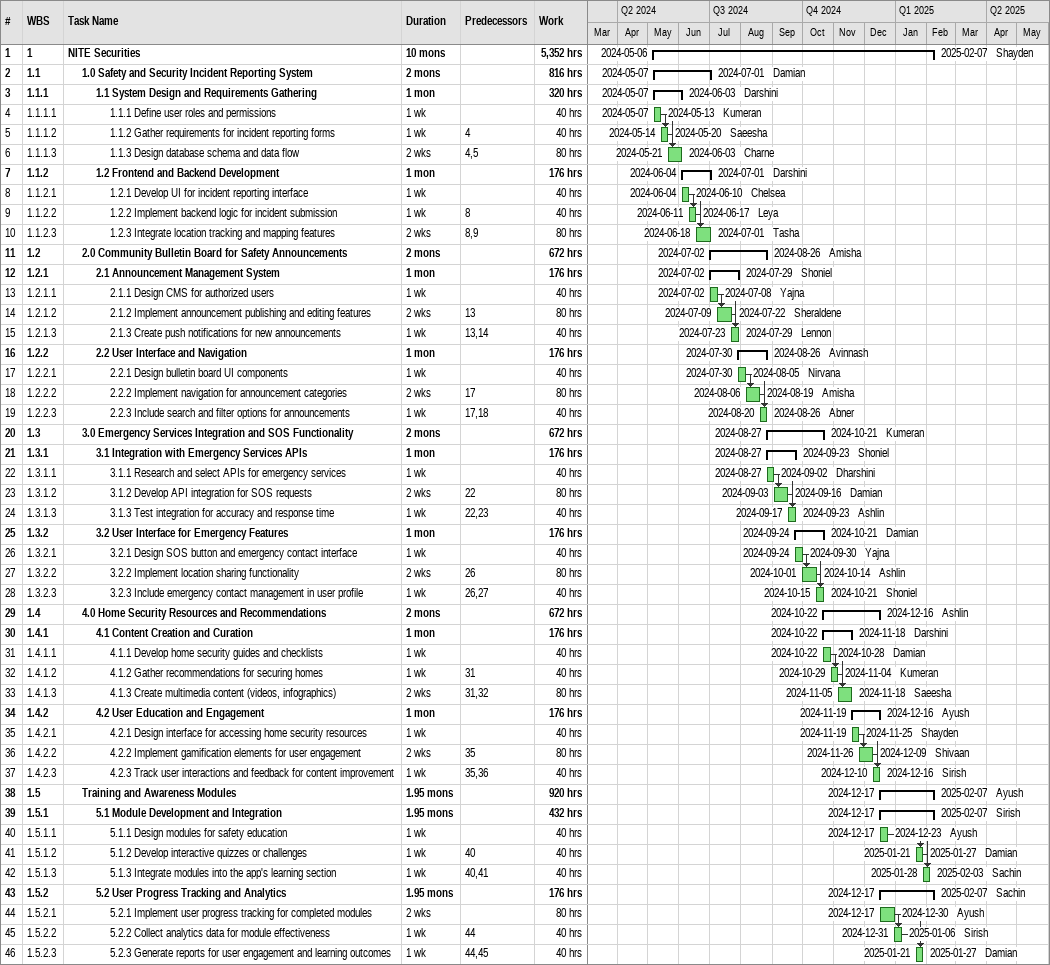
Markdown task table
| ID | WBS | Task | Duration | Start | Finish | Predecessors | Resources | Work (h) |
|---|---|---|---|---|---|---|---|---|
| 1 | 1 | **NITE Securities** | 10mo | 2024-05-06 | 2025-02-07 |  | Shayden | 5352 |
| 2 | 1.1 | **1.0 Safety and Security Incident Reporting System** | 2mo | 2024-05-07 | 2024-07-01 |  | Damian | 816 |
| 3 | 1.1.1 | **1.1 System Design and Requirements Gathering** | 1mo | 2024-05-07 | 2024-06-03 |  | Darshini | 320 |
| 4 | 1.1.1.1 | 1.1.1 Define user roles and permissions | 1w | 2024-05-07 | 2024-05-13 |  | Kumeran | 40 |
| 5 | 1.1.1.2 | 1.1.2 Gather requirements for incident reporting forms | 1w | 2024-05-14 | 2024-05-20 | 4 | Saeesha | 40 |
| 6 | 1.1.1.3 | 1.1.3 Design database schema and data flow | 2w | 2024-05-21 | 2024-06-03 | 4, 5 | Charne | 80 |
| 7 | 1.1.2 | **1.2 Frontend and Backend Development** | 1mo | 2024-06-04 | 2024-07-01 |  | Darshini | 176 |
| 8 | 1.1.2.1 | 1.2.1 Develop UI for incident reporting interface | 1w | 2024-06-04 | 2024-06-10 |  | Chelsea | 40 |
| 9 | 1.1.2.2 | 1.2.2 Implement backend logic for incident submission | 1w | 2024-06-11 | 2024-06-17 | 8 | Leya | 40 |
| 10 | 1.1.2.3 | 1.2.3 Integrate location tracking and mapping features | 2w | 2024-06-18 | 2024-07-01 | 8, 9 | Tasha | 80 |
| 11 | 1.2 | **2.0 Community Bulletin Board for Safety Announcements** | 2mo | 2024-07-02 | 2024-08-26 |  | Amisha | 672 |
| 12 | 1.2.1 | **2.1 Announcement Management System** | 1mo | 2024-07-02 | 2024-07-29 |  | Shoniel | 176 |
| 13 | 1.2.1.1 | 2.1.1 Design CMS for authorized users | 1w | 2024-07-02 | 2024-07-08 |  | Yajna | 40 |
| 14 | 1.2.1.2 | 2.1.2 Implement announcement publishing and editing features | 2w | 2024-07-09 | 2024-07-22 | 13 | Sheraldene | 80 |
| 15 | 1.2.1.3 | 2.1.3 Create push notifications for new announcements | 1w | 2024-07-23 | 2024-07-29 | 13, 14 | Lennon | 40 |
| 16 | 1.2.2 | **2.2 User Interface and Navigation** | 1mo | 2024-07-30 | 2024-08-26 |  | Avinnash | 176 |
| 17 | 1.2.2.1 | 2.2.1 Design bulletin board UI components | 1w | 2024-07-30 | 2024-08-05 |  | Nirvana | 40 |
| 18 | 1.2.2.2 | 2.2.2 Implement navigation for announcement categories | 2w | 2024-08-06 | 2024-08-19 | 17 | Amisha | 80 |
| 19 | 1.2.2.3 | 2.2.3 Include search and filter options for announcements | 1w | 2024-08-20 | 2024-08-26 | 17, 18 | Abner | 40 |
| 20 | 1.3 | **3.0 Emergency Services Integration and SOS Functionality** | 2mo | 2024-08-27 | 2024-10-21 |  | Kumeran | 672 |
| 21 | 1.3.1 | **3.1 Integration with Emergency Services APIs** | 1mo | 2024-08-27 | 2024-09-23 |  | Shoniel | 176 |
| 22 | 1.3.1.1 | 3.1.1 Research and select APIs for emergency services | 1w | 2024-08-27 | 2024-09-02 |  | Dharshini | 40 |
| 23 | 1.3.1.2 | 3.1.2 Develop API integration for SOS requests | 2w | 2024-09-03 | 2024-09-16 | 22 | Damian | 80 |
| 24 | 1.3.1.3 | 3.1.3 Test integration for accuracy and response time | 1w | 2024-09-17 | 2024-09-23 | 22, 23 | Ashlin | 40 |
| 25 | 1.3.2 | **3.2 User Interface for Emergency Features** | 1mo | 2024-09-24 | 2024-10-21 |  | Damian | 176 |
| 26 | 1.3.2.1 | 3.2.1 Design SOS button and emergency contact interface | 1w | 2024-09-24 | 2024-09-30 |  | Yajna | 40 |
| 27 | 1.3.2.2 | 3.2.2 Implement location sharing functionality | 2w | 2024-10-01 | 2024-10-14 | 26 | Ashlin | 80 |
| 28 | 1.3.2.3 | 3.2.3 Include emergency contact management in user profile | 1w | 2024-10-15 | 2024-10-21 | 26, 27 | Shoniel | 40 |
| 29 | 1.4 | **4.0 Home Security Resources and Recommendations** | 2mo | 2024-10-22 | 2024-12-16 |  | Ashlin | 672 |
| 30 | 1.4.1 | **4.1 Content Creation and Curation** | 1mo | 2024-10-22 | 2024-11-18 |  | Darshini | 176 |
| 31 | 1.4.1.1 | 4.1.1 Develop home security guides and checklists | 1w | 2024-10-22 | 2024-10-28 |  | Damian | 40 |
| 32 | 1.4.1.2 | 4.1.2 Gather recommendations for securing homes | 1w | 2024-10-29 | 2024-11-04 | 31 | Kumeran | 40 |
| 33 | 1.4.1.3 | 4.1.3 Create multimedia content (videos, infographics) | 2w | 2024-11-05 | 2024-11-18 | 31, 32 | Saeesha | 80 |
| 34 | 1.4.2 | **4.2 User Education and Engagement** | 1mo | 2024-11-19 | 2024-12-16 |  | Ayush | 176 |
| 35 | 1.4.2.1 | 4.2.1 Design interface for accessing home security resources | 1w | 2024-11-19 | 2024-11-25 |  | Shayden | 40 |
| 36 | 1.4.2.2 | 4.2.2 Implement gamification elements for user engagement | 2w | 2024-11-26 | 2024-12-09 | 35 | Shivaan | 80 |
| 37 | 1.4.2.3 | 4.2.3 Track user interactions and feedback for content improvement | 1w | 2024-12-10 | 2024-12-16 | 35, 36 | Sirish | 40 |
| 38 | 1.5 | **Training and Awareness Modules** | 1.95mo | 2024-12-17 | 2025-02-07 |  | Ayush | 920 |
| 39 | 1.5.1 | **5.1 Module Development and Integration** | 1.95mo | 2024-12-17 | 2025-02-07 |  | Sirish | 432 |
| 40 | 1.5.1.1 | 5.1.1 Design modules for safety education | 1w | 2024-12-17 | 2024-12-23 |  | Ayush | 40 |
| 41 | 1.5.1.2 | 5.1.2 Develop interactive quizzes or challenges | 1w | 2025-01-21 | 2025-01-27 | 40 | Damian | 40 |
| 42 | 1.5.1.3 | 5.1.3 Integrate modules into the app's learning section | 1w | 2025-01-28 | 2025-02-03 | 40, 41 | Sachin | 40 |
| 43 | 1.5.2 | **5.2 User Progress Tracking and Analytics** | 1.95mo | 2024-12-17 | 2025-02-07 |  | Sachin | 176 |
| 44 | 1.5.2.1 | 5.2.1 Implement user progress tracking for completed modules | 2w | 2024-12-17 | 2024-12-30 |  | Ayush | 80 |
| 45 | 1.5.2.2 | 5.2.2 Collect analytics data for module effectiveness | 1w | 2024-12-31 | 2025-01-06 | 44 | Sirish | 40 |
| 46 | 1.5.2.3 | 5.2.3 Generate reports for user engagement and learning outcomes | 1w | 2025-01-21 | 2025-01-27 | 44, 45 | Damian | 40 |
